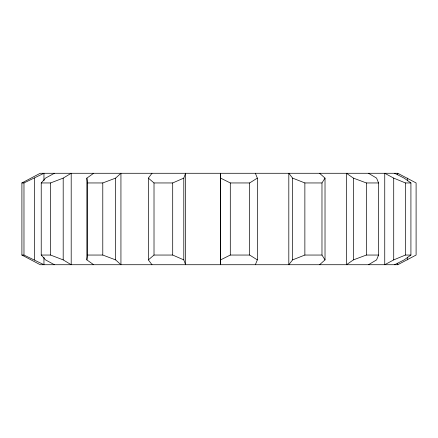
<?xml version="1.0" encoding="UTF-8"?>
<svg xmlns="http://www.w3.org/2000/svg" width="438" height="438" viewBox="0 0 438 438"><rect width="100%" height="100%" fill="white"/><g stroke="black" fill="none" stroke-linecap="round" stroke-linejoin="round"><path stroke-width="0.66" d="M220.593 259.887L220.511 264.722L220.511 173.278L220.593 259.887L230.3 255.047L249.671 255.047L257.33 259.887L255.359 264.722M93.655 264.722L86.872 259.887L87.616 255.047L87.616 182.953L86.872 178.113L93.655 173.278M183.796 178.113L185.608 173.278L185.608 264.722L183.796 259.887L183.796 178.113L172.703 182.953L154.012 182.953L148.356 178.113L151.981 173.278M368.484 173.278L376.576 178.113L378.591 182.953L378.591 255.047L376.576 259.887L368.484 264.722M319.581 264.722L325.023 259.887L321.974 255.047L321.974 182.953L325.023 178.113L319.581 173.278M321.974 255.047L304.864 255.047L292.589 259.887L288.812 264.722L288.812 173.278L292.589 178.113L304.864 182.953L321.974 182.953M54.411 264.722L45.503 259.887L41.227 255.047L41.227 182.953L45.503 178.113L54.411 173.278M87.616 182.953L102.782 182.953L115.627 178.113L120.937 173.278L120.937 264.722L115.627 259.887L102.782 255.047L87.616 255.047M151.981 264.722L148.356 259.887L154.012 255.047L172.703 255.047L183.796 259.887M394.633 173.278L404.143 178.113L410.921 182.953L410.921 255.047L404.143 259.887L394.633 264.722M378.591 255.047L366.36 255.047L353.384 259.887L346.48 264.722L346.48 173.278L353.384 178.113L366.36 182.953L378.591 182.953M220.593 178.113L230.3 182.953L249.671 182.953L257.33 178.113L255.359 173.278M41.227 182.953L50.556 182.953L63.192 178.113L71.197 173.278L71.197 264.722L63.192 259.887L50.556 255.047L41.227 255.047M21.9 182.953L40.225 173.278L397.775 173.278L416.1 182.953L416.1 255.047L397.775 264.722L40.225 264.722L21.9 255.047L21.9 182.953L23.975 182.953L43.953 173.278L43.953 180.784M410.921 255.047L405.418 255.047L393.718 259.887L384.745 264.722L384.745 173.278L393.718 178.113L405.418 182.953L410.921 182.953M21.9 255.047L23.975 255.047L43.953 264.722L43.953 257.216M407.45 178.113L407.45 180.839M407.45 257.161L407.45 259.887M405.418 182.953L405.418 255.047M397.775 173.278L397.775 174.642M397.775 263.358L397.775 264.722M393.718 178.113L393.718 259.887M366.36 182.953L366.36 255.047M353.384 178.113L353.384 259.887M325.023 178.113L325.023 259.887M304.864 182.953L304.864 255.047M292.589 178.113L292.589 259.887M257.33 178.113L257.33 259.887M249.671 182.953L249.671 255.047M230.3 182.953L230.3 255.047M172.703 182.953L172.703 255.047M154.012 182.953L154.012 255.047M148.356 178.113L148.356 259.887M115.627 178.113L115.627 259.887M102.782 182.953L102.782 255.047M86.872 178.113L86.872 259.887M63.192 178.113L63.192 259.887M50.556 182.953L50.556 255.047M34.482 178.113L34.482 259.887M23.975 182.953L23.975 255.047"/></g></svg>
